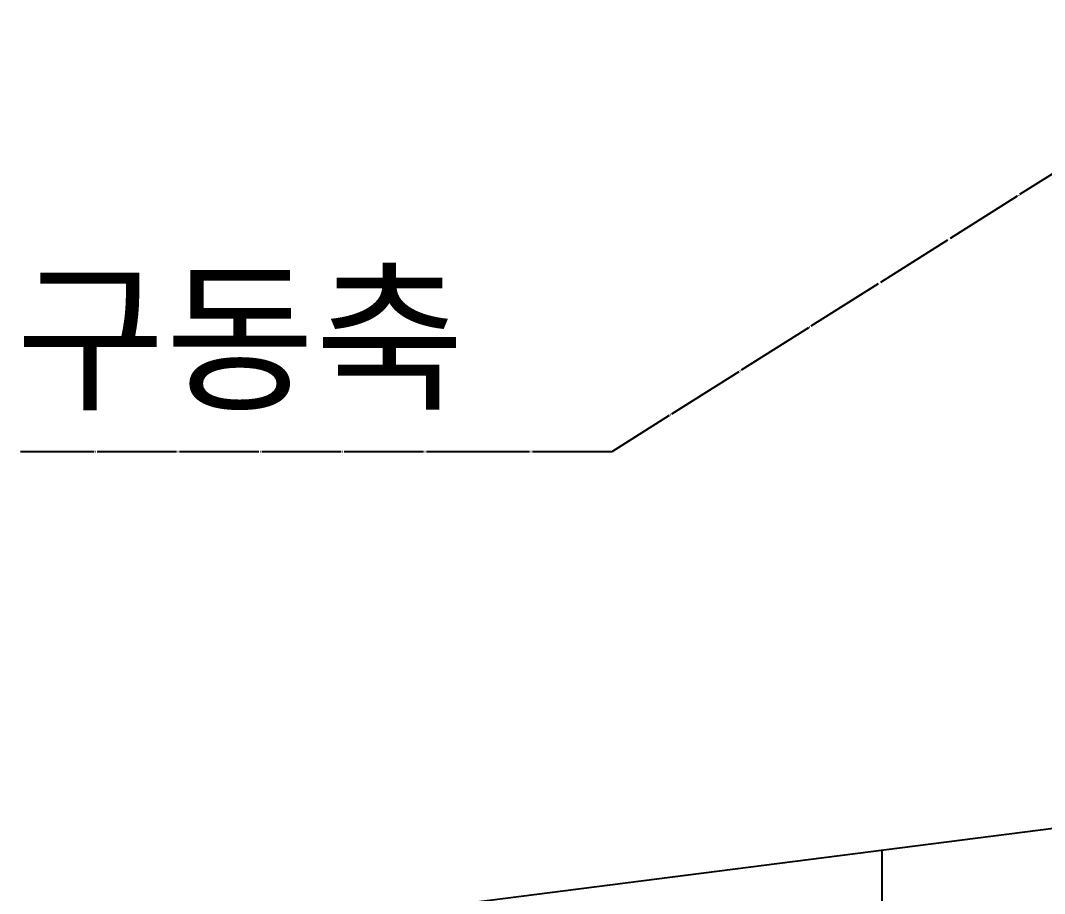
# Model space of a CAD drawing. Header units: millimetres. Extents: x 150937 to 394412, y 327166 to 584759.
# Drawn here: x 182929 to 183444, y 451718 to 452158 of the extents above; entities that cross this region are included whole.
import ezdxf

# ---------------------------------------------------------------- set-up
doc = ezdxf.new("R2010")
doc.units = ezdxf.units.MM
doc.linetypes.add('CEN', pattern=[62, 60, -1, 0, -1])
doc.layers.add('지시선', color=1, linetype='CEN', lineweight=20)
doc.layers.add('지시선문자', color=40, linetype='Continuous', lineweight=20)
doc.styles.add('ROMANS', font='romans.shx')
doc.dimstyles.new('1004', dxfattribs={"dimscale": 50, "dimtxt": 1.8, "dimasz": 1.6, "dimexe": 1.25, "dimexo": 1, "dimtad": 1, "dimtxsty": 'ROMANS', "dimcen": 2.5, "dimclrd": 94, "dimclre": 94, "dimclrt": 151, "dimadec": 0, "dimazin": 0, "dimtfac": 1, "dimtix": 1, "dimtmove": 0, "dimatfit": 3, "dimfxl": 0, "dimarcsym": 0})

# ---------------------------------------------------------------- blocks, each defined once
blk = doc.blocks.new('c3 base')
for p, q in [((25389.209, 13985.646), (24764.662, 13906.027)), ((25200.216, 13961.553), (25200.276, 13524.316))]:
    blk.add_line(p, q)
at = {"layer": '지시선문자', "color": 3, "insert": (24885.069, 14293.931), "char_height": 90, "attachment_point": 9, "style": 'ROMANS'}
blk.add_mtext('{\\fGulim|b0|i0|c129|p50;\\C256;구동축}', dxfattribs=at)
at = {"layer": '지시선', "annotation_type": 0, "has_hookline": 1, "hookline_direction": 1, "text_width": 345.619}
blk.add_leader([(25512.585, 14588.524), (24996.319, 14262.681), (24916.319, 14262.681)], dimstyle='1004', dxfattribs=at)
blk = doc.blocks.new('c-3 base')
at = {"xscale": 0.6671428571428571, "yscale": 0.6671428571428571, "zscale": 0.6671428571428571}
blk.add_blockref('c3 base', (0, 0), dxfattribs=at)

msp = doc.modelspace()

# ---------------------------------------------------------------- block references
msp.add_blockref('c-3 base', (166550.366, 442425.731))

doc.saveas('drawing.dxf')
